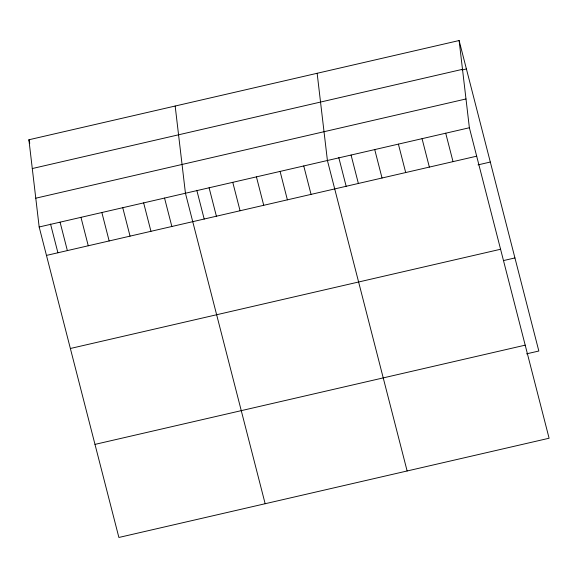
<?xml version="1.0" encoding="UTF-8"?>
<svg xmlns="http://www.w3.org/2000/svg" width="578" height="578" viewBox="0 0 578 578"><rect width="100%" height="100%" fill="white"/><g stroke="black" fill="none" stroke-linecap="round" stroke-linejoin="round"><path stroke-width="0.87" d="M459.113 40.539L469.379 127.752L549.1 438.232L118.887 537.461L39.167 226.981L28.9 139.768L459.113 40.539L538.833 351.019L526.558 353.852M32.289 168.545L462.501 69.317M462.032 69.974L466.41 68.963M35.778 198.203L465.991 98.968M39.167 226.981L469.379 127.752M46.471 255.411L476.684 156.176M478.042 164.875L490.31 162.042M70.364 348.491L500.577 249.255M503.539 260.57L514.933 257.94M94.987 444.388L525.2 345.153M445.717 133.207L453.022 161.638M422.056 138.669L429.36 167.093M398.394 144.124L405.698 172.555M374.732 149.579L382.036 178.01M351.07 155.041L358.374 183.464M338.78 157.556L346.164 186.326M407.129 470.976L327.415 160.496L317.141 73.283M303.753 165.958L311.051 194.381M280.092 171.413L287.389 199.844M256.43 176.868L263.727 205.298M232.768 182.33L240.065 210.753M209.106 187.785L216.403 216.215M196.809 190.299L204.2 219.069M265.158 503.727L185.444 193.24L175.17 106.027M164.549 198.066L171.847 226.489M143.647 202.885L150.952 231.308M122.753 207.704L130.05 236.127M101.858 212.523L109.155 240.947M80.963 217.342L88.261 245.773M60.069 222.162L67.366 250.592M28.9 139.768L29.781 143.214M50.539 224.04L57.923 252.81"/></g></svg>
